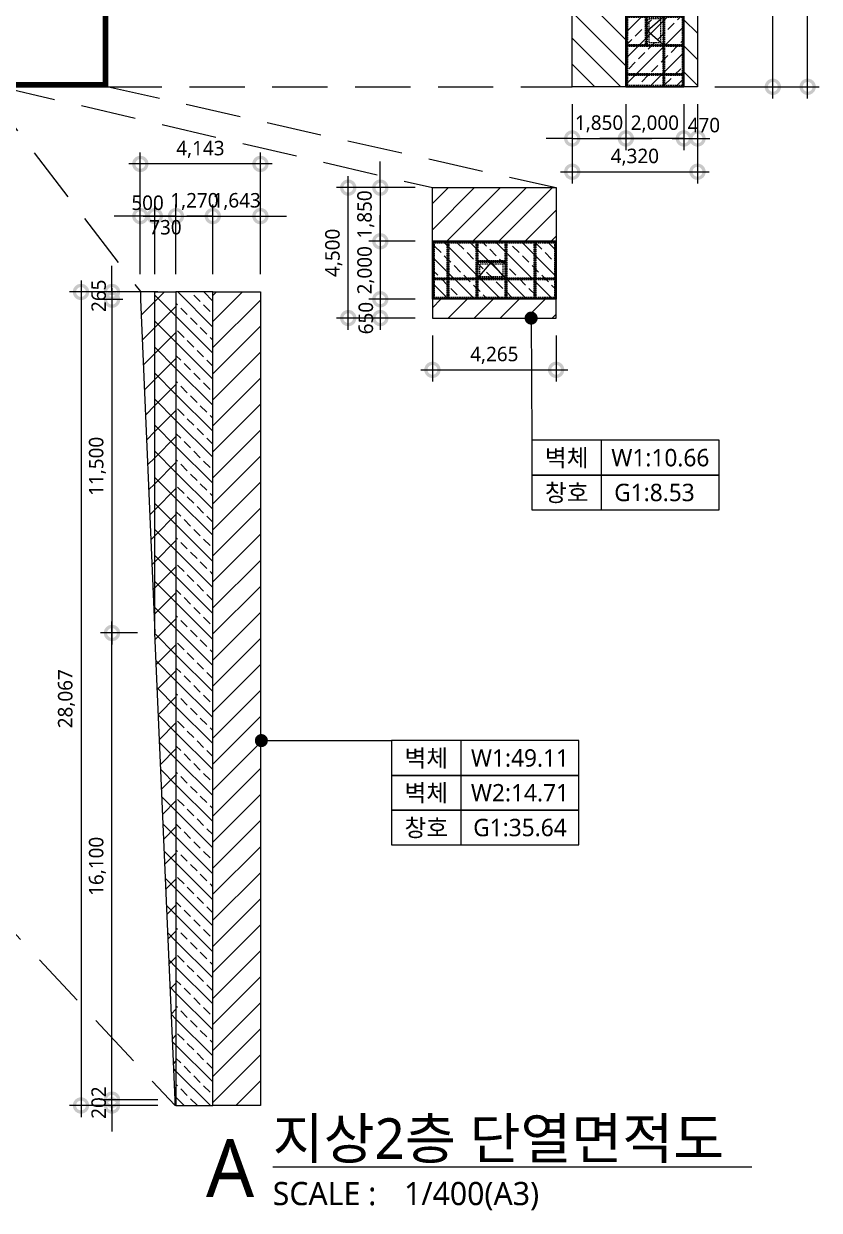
# Model space of a CAD drawing. Header units: millimetres. Extents: x 9300 to 665690, y 4200 to 114736.
# Drawn here: x 278549 to 305987, y 6707 to 47641 of the extents above; entities that cross this region are included whole.
import ezdxf
from ezdxf.enums import TextEntityAlignment as Align

# ---------------------------------------------------------------- set-up
doc = ezdxf.new("R2010")
doc.units = ezdxf.units.MM
doc.header["$LTSCALE"] = 200
for name, pattern in [('CEN-GAUN', [32.2, 30, -1, 0.2, -1]), ('HIDDEN', [0.375, 0.25, -0.125]), ('HIDDEN2', [4.7625, 3.175, -1.5875]), ('PHANTOM2', [1.25, 0.625, -0.125, 0.125, -0.125, 0.125, -0.125])]:
    doc.linetypes.add(name, pattern=pattern)
doc.layers.get('DEFPOINTS').update_dxf_attribs({"color": 137})
for name, color, linetype in [('DIM-INT', 7, 'Continuous'), ('ELE4', 4, 'Continuous'), ('ETC-보조선', 7, 'Continuous'), ('HAT', 8, 'Continuous'), ('SYM', 6, 'Continuous'), ('SYM-LEAD', 6, 'Continuous'), ('TEXT-NOTE', 6, 'Continuous'), ('WIN', 6, 'Continuous'), ('WIN-OPEN-LINE', 1, 'CEN-GAUN'), ('XR-ELEV$0$WIN', 6, 'Continuous'), ('방화구획(기존 가운건축 계획)', 243, 'Continuous')]:
    doc.layers.add(name, color=color, linetype=linetype)
doc.styles.add('$0$스타일1', font='malgun.ttf')
doc.styles.add('스타일1', font='malgun.ttf')
doc.styles.add('스타일2', font='malgunbd.ttf')
doc.dimstyles.new('CJA', dxfattribs={"dimscale": 300, "dimtxt": 2.7, "dimasz": 1, "dimexe": 2, "dimexo": 3, "dimgap": 1, "dimtad": 1, "dimdec": 0, "dimzin": 1, "dimdsep": 46, "dimlunit": 6, "dimtxsty": '$0$스타일1', "dimblk": 'CJDOT', "dimcen": 0.09, "dimdle": 1, "dimclrd": 256, "dimclre": 256, "dimclrt": 3, "dimadec": 0, "dimazin": 0, "dimtfac": 1, "dimtdec": 0, "dimtix": 1, "dimtmove": 2, "dimatfit": 3, "dimldrblk": 'CJDOT', "dimfxl": 1, "dimtolj": 1, "dimtzin": 1, "dimarcsym": 0})
doc.dimstyles.new('DIM-QD 1', dxfattribs={"dimtxt": 3, "dimasz": 1.5, "dimexe": 1, "dimexo": 0, "dimgap": 1, "dimtad": 1, "dimdec": 3, "dimdsep": 46, "dimlunit": 6, "dimtxsty": '$0$스타일1', "dimblk1": 'ARCHTICK', "dimblk2": 'ARCHTICK', "dimsah": 1, "dimcen": 0, "dimclrd": 256, "dimclre": 256, "dimclrt": 3, "dimazin": 2, "dimtfac": 1, "dimtdec": 3, "dimtix": 1, "dimtmove": 2, "dimatfit": 3, "dimldrblk": 'ARCHTICK', "dimfxl": 1, "dimtolj": 1, "dimtzin": 0, "dimarcsym": 0})
pattern_1 = [(45, (67648.2, 9511.96), (-449.0128, 449.0128), [])]
pattern_2 = [(45, (19160.47, 39963.85), (-449.0128, 449.0128), [])]

# ---------------------------------------------------------------- blocks, each defined once
blk = doc.blocks.new('_ARCHTICK')
at = {"color": 0, "linetype": 'ByBlock', "const_width": 0.15}
blk.add_lwpolyline([(-0.5, -0.5), (0.5, 0.5)], dxfattribs=at)
blk = doc.blocks.new('dwgtitle')
at = {"layer": 'SYM', "color": 3, "style": '스타일1'}
blk.add_text('SCALE :', height=4, dxfattribs=at).set_placement((12.25, -1.4))
for tag, p, height in [('%%UTITLE', (12.25, 6.59), 7), ('1/100', (34.89, -1.4), 4)]:
    blk.add_attdef(tag, p, '', height=height, dxfattribs=at)
at = {"layer": 'SYM', "color": 6, "style": '스타일2'}
blk.add_attdef('A', text='', height=10, dxfattribs=at).set_placement((4.89, 5), align=Align.MIDDLE)
blk = doc.blocks.new('SECTION ROOM NAME')
at = {"layer": 'TEXT-NOTE', "color": 6}
for p, q in [((-261, 0), (1769, 0)), ((1769, 0), (1769, -600)), ((1769, -600), (-261, -600))]:
    blk.add_line(p, q, dxfattribs=at)
blk.add_lwpolyline([(-1461, 0), (-261, 0), (-261, -600), (-1461, -600)], close=True, dxfattribs=at)
at = {"layer": 'TEXT-NOTE', "color": 3, "style": '스타일1'}
for tag, p in [('101', (-908, -298)), ('실명', (754, -341))]:
    blk.add_attdef(tag, text='', height=300, dxfattribs=at).set_placement(p, align=Align.MIDDLE)
blk = doc.blocks.new('win33')
at = {"layer": 'WIN', "color": 6}
for p, q in [((2132.5, 2000), (-2132.5, 2000)), ((-2132.5, 2000), (-2132.5, 0)), ((2102.5, 1970), (-2102.5, 1970)), ((-2102.5, 1970), (-2102.5, 30)), ((-1602.5, 1970), (-1602.5, 30)), ((-602.5, 1970), (-602.5, 30)), ((397.5, 1970), (397.5, 30)), ((1397.5, 1970), (1397.5, 30)), ((2102.5, 1970), (2102.5, 0)), ((2132.5, 2000), (2132.5, 0)), ((397.5, 1300), (-602.5, 1300)), ((2102.5, 700), (-2102.5, 700)), ((2132.5, 0), (-2132.5, 0)), ((2102.5, 30), (-2102.5, 30))]:
    blk.add_line(p, q, dxfattribs=at)
at = {"layer": 'WIN', "color": 251, "linetype": 'HIDDEN'}
for p, q in [((-2072.5, 1970), (-2072.5, 30)), ((-1632.5, 1940), (-2072.5, 1940)), ((-1632.5, 1970), (-1632.5, 30)), ((-1572.5, 1970), (-1572.5, 30)), ((-632.5, 1940), (-1572.5, 1940)), ((-632.5, 1970), (-632.5, 30)), ((-572.5, 1970), (-572.5, 30)), ((367.5, 1940), (-572.5, 1940)), ((367.5, 1970), (367.5, 30)), ((427.5, 1970), (427.5, 30)), ((1367.5, 1940), (427.5, 1940)), ((1367.5, 1970), (1367.5, 30)), ((1427.5, 1970), (1427.5, 30)), ((2072.5, 1940), (1427.5, 1940)), ((2072.5, 1970), (2072.5, 30)), ((367.5, 1330), (-572.5, 1330)), ((367.5, 1270), (-572.5, 1270)), ((-1632.5, 730), (-2072.5, 730)), ((-1632.5, 670), (-2072.5, 670)), ((-632.5, 730), (-1572.5, 730)), ((-632.5, 670), (-1572.5, 670)), ((367.5, 730), (-572.5, 730)), ((367.5, 670), (-572.5, 670)), ((1367.5, 730), (427.5, 730)), ((1367.5, 670), (427.5, 670)), ((2072.5, 730), (1427.5, 730)), ((2072.5, 670), (1427.5, 670)), ((-632.5, 60), (-2072.5, 60)), ((367.5, 60), (-572.5, 60)), ((1367.5, 60), (427.5, 60)), ((2072.5, 60), (1427.5, 60))]:
    blk.add_line(p, q, dxfattribs=at)
blk.add_lwpolyline([(307.5, 1210), (-512.5, 1210), (-512.5, 790), (307.5, 790)], close=True, dxfattribs=at)
at = {"layer": 'WIN-OPEN-LINE'}
blk.add_lwpolyline([(-572.5, 730), (-102.5, 1270), (367.5, 730)], dxfattribs=at)
blk = doc.blocks.new('_DotSmall')
at = {"color": 0, "linetype": 'ByBlock', "const_width": 0.5}
blk.add_lwpolyline([(-0.0625, 0, 1), (0.0625, 0, 1)], format="xyb", close=True, dxfattribs=at)
blk = doc.blocks.new('*D111')
at = {"layer": 'DEFPOINTS', "color": 0, "transparency": 16777216}
for p in [(282570, 42804), (282570, 38404), (286713, 38404)]:
    blk.add_point(p, dxfattribs=at)
at = {"layer": 'DIM-INT', "color": 7, "lineweight": -2, "transparency": 16777216}
for p, q in [((282570, 39004), (282570, 43204)), ((286713, 39004), (286713, 43204)), ((287113, 42804), (282170, 42804))]:
    blk.add_line(p, q, dxfattribs=at)
at = {"layer": 'DIM-INT', "color": 7, "lineweight": -2, "transparency": 16777216, "xscale": 900, "yscale": 900, "zscale": 900, "rotation": 180}
blk.add_blockref('_DotSmall', (282570, 42804), dxfattribs=at)
at = {"layer": 'DIM-INT', "color": 7, "lineweight": -2, "transparency": 16777216, "xscale": 900, "yscale": 900, "zscale": 900}
blk.add_blockref('_DotSmall', (286713, 42804), dxfattribs=at)
at = {"layer": 'DIM-INT', "color": 3, "transparency": 16777216, "insert": (284642, 43306), "char_height": 500, "attachment_point": 5, "style": '스타일1'}
blk.add_mtext('\\A1;4,143', dxfattribs=at)
blk = doc.blocks.new('CJDOT')
blk.add_line((-2, 0), (2, 0))
at = {"const_width": 0.5}
blk.add_lwpolyline([(-0.25, 0, 1), (0.25, 0, 1)], format="xyb", close=True, dxfattribs=at)
blk = doc.blocks.new('*D112')
at = {"layer": 'DEFPOINTS', "color": 0, "transparency": 16777216}
for p in [(286713, 41004), (285070, 38404), (286713, 38404)]:
    blk.add_point(p, dxfattribs=at)
at = {"layer": 'DIM-INT', "color": 7, "lineweight": -2, "transparency": 16777216}
for p, q in [((285070, 39004), (285070, 41404)), ((286713, 39004), (286713, 41404)), ((285070, 41004), (284170, 41004)), ((285070, 41004), (286713, 41004)), ((286713, 41004), (287613, 41004))]:
    blk.add_line(p, q, dxfattribs=at)
at = {"layer": 'DIM-INT', "color": 7, "lineweight": -2, "transparency": 16777216, "xscale": 900, "yscale": 900, "zscale": 900}
blk.add_blockref('_DotSmall', (285070, 41004), dxfattribs=at)
at = {"layer": 'DIM-INT', "color": 7, "lineweight": -2, "transparency": 16777216, "xscale": 900, "yscale": 900, "zscale": 900, "rotation": 180}
blk.add_blockref('_DotSmall', (286713, 41004), dxfattribs=at)
at = {"layer": 'DIM-INT', "color": 3, "transparency": 16777216, "insert": (285892, 41506), "char_height": 500, "attachment_point": 5, "style": '스타일1'}
blk.add_mtext('\\A1;1,643', dxfattribs=at)
blk = doc.blocks.new('*D113')
at = {"layer": 'DEFPOINTS', "color": 0, "transparency": 16777216}
for p in [(285070, 41004), (283800, 38404), (285070, 38404)]:
    blk.add_point(p, dxfattribs=at)
at = {"layer": 'DIM-INT', "color": 7, "lineweight": -2, "transparency": 16777216}
for p, q in [((283800, 39004), (283800, 41404)), ((285070, 39004), (285070, 41404)), ((283800, 41004), (282900, 41004)), ((283800, 41004), (285070, 41004)), ((285070, 41004), (285970, 41004))]:
    blk.add_line(p, q, dxfattribs=at)
at = {"layer": 'DIM-INT', "color": 7, "lineweight": -2, "transparency": 16777216, "xscale": 900, "yscale": 900, "zscale": 900}
blk.add_blockref('_DotSmall', (283800, 41004), dxfattribs=at)
at = {"layer": 'DIM-INT', "color": 7, "lineweight": -2, "transparency": 16777216, "xscale": 900, "yscale": 900, "zscale": 900, "rotation": 180}
blk.add_blockref('_DotSmall', (285070, 41004), dxfattribs=at)
at = {"layer": 'DIM-INT', "color": 3, "transparency": 16777216, "insert": (284435, 41506), "char_height": 500, "attachment_point": 5, "style": '스타일1'}
blk.add_mtext('\\A1;1,270', dxfattribs=at)
blk = doc.blocks.new('*D114')
at = {"layer": 'DEFPOINTS', "color": 0, "transparency": 16777216}
for p in [(283800, 41004), (283070, 38404), (283800, 38404)]:
    blk.add_point(p, dxfattribs=at)
at = {"layer": 'DIM-INT', "color": 7, "lineweight": -2, "transparency": 16777216}
for p, q in [((283070, 39004), (283070, 41404)), ((283800, 39004), (283800, 41404)), ((282670, 41004), (284200, 41004))]:
    blk.add_line(p, q, dxfattribs=at)
at = {"layer": 'DIM-INT', "color": 7, "lineweight": -2, "transparency": 16777216, "xscale": 900, "yscale": 900, "zscale": 900, "rotation": 180}
blk.add_blockref('_DotSmall', (283070, 41004), dxfattribs=at)
at = {"layer": 'DIM-INT', "color": 7, "lineweight": -2, "transparency": 16777216, "xscale": 900, "yscale": 900, "zscale": 900}
blk.add_blockref('_DotSmall', (283800, 41004), dxfattribs=at)
at = {"layer": 'DIM-INT', "color": 3, "transparency": 16777216, "insert": (283435, 40617), "char_height": 500, "attachment_point": 5, "style": '스타일1'}
blk.add_mtext('\\A1;730', dxfattribs=at)
blk = doc.blocks.new('*D115')
at = {"layer": 'DEFPOINTS', "color": 0, "transparency": 16777216}
for p in [(282570, 41004), (282570, 38404), (283070, 38404)]:
    blk.add_point(p, dxfattribs=at)
at = {"layer": 'DIM-INT', "color": 7, "lineweight": -2, "transparency": 16777216}
for p, q in [((282570, 39004), (282570, 41404)), ((283070, 39004), (283070, 41404)), ((282570, 41004), (281670, 41004)), ((283070, 41004), (282570, 41004)), ((283070, 41004), (283970, 41004))]:
    blk.add_line(p, q, dxfattribs=at)
at = {"layer": 'DIM-INT', "color": 7, "lineweight": -2, "transparency": 16777216, "xscale": 900, "yscale": 900, "zscale": 900}
blk.add_blockref('_DotSmall', (282570, 41004), dxfattribs=at)
at = {"layer": 'DIM-INT', "color": 7, "lineweight": -2, "transparency": 16777216, "xscale": 900, "yscale": 900, "zscale": 900, "rotation": 180}
blk.add_blockref('_DotSmall', (283070, 41004), dxfattribs=at)
at = {"layer": 'DIM-INT', "color": 3, "transparency": 16777216, "insert": (282820, 41462), "char_height": 500, "attachment_point": 5, "style": '스타일1'}
blk.add_mtext('\\A1;500', dxfattribs=at)
blk = doc.blocks.new('*D116')
at = {"layer": 'DEFPOINTS', "color": 0, "transparency": 16777216}
for p in [(281593, 38122), (282570, 38387), (282570, 38122)]:
    blk.add_point(p, dxfattribs=at)
at = {"layer": 'DIM-INT', "color": 7, "lineweight": -2, "transparency": 16777216}
for p, q in [((281593, 38387), (281593, 39287)), ((281970, 38387), (281193, 38387)), ((281970, 38122), (281193, 38122)), ((281593, 38387), (281593, 38122)), ((281593, 38122), (281593, 37222))]:
    blk.add_line(p, q, dxfattribs=at)
at = {"layer": 'DIM-INT', "color": 7, "lineweight": -2, "transparency": 16777216, "xscale": 900, "yscale": 900, "zscale": 900}
for p, rotation in [((281593, 38387), 270), ((281593, 38122), 90)]:
    blk.add_blockref('_DotSmall', p, dxfattribs=dict(at, rotation=rotation))
at = {"layer": 'DIM-INT', "color": 3, "transparency": 16777216, "insert": (281135, 38255), "char_height": 500, "attachment_point": 5, "rotation": 90, "style": '스타일1'}
blk.add_mtext('\\A1;265', dxfattribs=at)
blk = doc.blocks.new('*D117')
at = {"layer": 'DEFPOINTS', "color": 0, "transparency": 16777216}
for p in [(281593, 10522), (283770, 10522), (283770, 10321)]:
    blk.add_point(p, dxfattribs=at)
at = {"layer": 'DIM-INT', "color": 7, "lineweight": -2, "transparency": 16777216}
for p, q in [((281593, 10522), (281593, 11422)), ((283170, 10522), (281193, 10522)), ((283170, 10321), (281193, 10321)), ((281593, 10321), (281593, 10522)), ((281593, 10321), (281593, 9421))]:
    blk.add_line(p, q, dxfattribs=at)
at = {"layer": 'DIM-INT', "color": 7, "lineweight": -2, "transparency": 16777216, "xscale": 900, "yscale": 900, "zscale": 900}
for p, rotation in [((281593, 10522), 270), ((281593, 10321), 90)]:
    blk.add_blockref('_DotSmall', p, dxfattribs=dict(at, rotation=rotation))
at = {"layer": 'DIM-INT', "color": 3, "transparency": 16777216, "insert": (281135, 10421), "char_height": 500, "attachment_point": 5, "rotation": 90, "style": '스타일1'}
blk.add_mtext('\\A1;202', dxfattribs=at)
blk = doc.blocks.new('*D118')
at = {"layer": 'DEFPOINTS', "color": 0, "transparency": 16777216}
for p in [(281593, 26622), (283070, 26622), (283770, 10522)]:
    blk.add_point(p, dxfattribs=at)
at = {"layer": 'DIM-INT', "color": 7, "lineweight": -2, "transparency": 16777216}
for p, q in [((281593, 10122), (281593, 27022)), ((282470, 26622), (281193, 26622)), ((283170, 10522), (281193, 10522))]:
    blk.add_line(p, q, dxfattribs=at)
at = {"layer": 'DIM-INT', "color": 7, "lineweight": -2, "transparency": 16777216, "xscale": 900, "yscale": 900, "zscale": 900}
for p, rotation in [((281593, 26622), 90), ((281593, 10522), 270)]:
    blk.add_blockref('_DotSmall', p, dxfattribs=dict(at, rotation=rotation))
at = {"layer": 'DIM-INT', "color": 3, "transparency": 16777216, "insert": (281091, 18572), "char_height": 500, "attachment_point": 5, "rotation": 90, "style": '스타일1'}
blk.add_mtext('\\A1;16,100', dxfattribs=at)
blk = doc.blocks.new('*D119')
at = {"layer": 'DEFPOINTS', "color": 0, "transparency": 16777216}
for p in [(283770, 38387), (280524, 10321), (283770, 10321)]:
    blk.add_point(p, dxfattribs=at)
at = {"layer": 'DIM-INT', "color": 7, "lineweight": -2, "transparency": 16777216}
for p, q in [((280524, 38787), (280524, 9921)), ((283170, 38387), (280124, 38387)), ((283170, 10321), (280124, 10321))]:
    blk.add_line(p, q, dxfattribs=at)
at = {"layer": 'DIM-INT', "color": 7, "lineweight": -2, "transparency": 16777216, "xscale": 900, "yscale": 900, "zscale": 900}
for p, rotation in [((280524, 38387), 90), ((280524, 10321), 270)]:
    blk.add_blockref('_DotSmall', p, dxfattribs=dict(at, rotation=rotation))
at = {"layer": 'DIM-INT', "color": 3, "transparency": 16777216, "insert": (280024, 24354), "char_height": 500, "attachment_point": 5, "rotation": 90, "style": '스타일1'}
blk.add_mtext('\\A1;28,067', dxfattribs=at)
blk = doc.blocks.new('*D120')
at = {"layer": 'DEFPOINTS', "color": 0, "transparency": 16777216}
for p in [(282570, 38122), (281593, 26622), (283070, 26622)]:
    blk.add_point(p, dxfattribs=at)
at = {"layer": 'DIM-INT', "color": 7, "lineweight": -2, "transparency": 16777216}
for p, q in [((281593, 38522), (281593, 26222)), ((281970, 38122), (281193, 38122)), ((282470, 26622), (281193, 26622))]:
    blk.add_line(p, q, dxfattribs=at)
at = {"layer": 'DIM-INT', "color": 7, "lineweight": -2, "transparency": 16777216, "xscale": 900, "yscale": 900, "zscale": 900}
for p, rotation in [((281593, 38122), 90), ((281593, 26622), 270)]:
    blk.add_blockref('_DotSmall', p, dxfattribs=dict(at, rotation=rotation))
at = {"layer": 'DIM-INT', "color": 3, "transparency": 16777216, "insert": (281091, 32372), "char_height": 500, "attachment_point": 5, "rotation": 90, "style": '스타일1'}
blk.add_mtext('\\A1;11,500', dxfattribs=at)
blk = doc.blocks.new('134')
at = {"layer": 'XR-ELEV$0$WIN', "ltscale": 100}
blk.add_hatch(color=1, dxfattribs=at).paths.add_polyline_path([(-9470, -1049), (-9358, -873), (-9582, -873)])
at = {"layer": 'WIN', "color": 6}
for p, q in [((60, 30), (-20405, 30)), ((-20405, 30), (-20405, -1970)), ((30, 0), (-20405, 0)), ((-19970, 0), (-19970, -1940)), ((-13970, 0), (-13970, -1940)), ((-12970, 0), (-12970, -1940)), ((-11970, 0), (-11970, -1940)), ((-10970, 0), (-10970, -1940)), ((-9970, 0), (-9970, -1940)), ((-8970, 0), (-8970, -1940)), ((-7970, 0), (-7970, -1940)), ((-6970, 0), (-6970, -1940)), ((-5970, 0), (-5970, -1940)), ((-4970, 0), (-4970, -1940)), ((-3970, 0), (-3970, -1940)), ((-2970, 0), (-2970, -1940)), ((-1970, 0), (-1970, -1940)), ((-970, 0), (-970, -1940)), ((30, 0), (30, -1940)), ((60, 30), (60, -1970)), ((-18970, 0), (-18970, -1940)), ((-17970, 0), (-17970, -1940)), ((-16970, 0), (-16970, -1940)), ((-15970, 0), (-15970, -1940)), ((-14970, 0), (-14970, -1940)), ((-17970, -670), (-18970, -670)), ((-15970, -670), (-16970, -670)), ((-13970, -670), (-14970, -670)), ((-11970, -670), (-12970, -670)), ((-9970, -670), (-10970, -670)), ((-7970, -670), (-8970, -670)), ((-5970, -670), (-6970, -670)), ((-3970, -670), (-4970, -670)), ((-1970, -670), (-2970, -670)), ((30, -670), (-970, -670)), ((-9970, -1270), (-20405, -1270)), ((30, -1270), (-8970, -1270)), ((30, -1940), (-20405, -1940)), ((60, -1970), (-20405, -1970))]:
    blk.add_line(p, q, dxfattribs=at)
at = {"layer": 'WIN', "color": 251, "linetype": 'HIDDEN'}
for p, q in [((-20345, 0), (-20345, -1940)), ((-20000, 0), (-20000, -1940)), ((-19940, 0), (-19940, -1940)), ((-16000, 0), (-16000, -1940)), ((-15000, 0), (-15000, -1940)), ((-14940, 0), (-14940, -1940)), ((-14000, 0), (-14000, -1940)), ((-13940, 0), (-13940, -1940)), ((-13000, 0), (-13000, -1940)), ((-12940, 0), (-12940, -1940)), ((-12000, 0), (-12000, -1940)), ((-11940, 0), (-11940, -1940)), ((-11000, 0), (-11000, -1940)), ((-10940, 0), (-10940, -1940)), ((-10000, 0), (-10000, -1940)), ((-9940, 0), (-9940, -1940)), ((-9000, 0), (-9000, -1940)), ((-8940, 0), (-8940, -1940)), ((-8000, 0), (-8000, -1940)), ((-7940, 0), (-7940, -1940)), ((-7000, 0), (-7000, -1940)), ((-6940, 0), (-6940, -1940)), ((-6000, 0), (-6000, -1940)), ((-5940, 0), (-5940, -1940)), ((-5000, 0), (-5000, -1940)), ((-4940, 0), (-4940, -1940)), ((-4000, 0), (-4000, -1940)), ((-3940, 0), (-3940, -1940)), ((-3000, 0), (-3000, -1940)), ((-2940, 0), (-2940, -1940)), ((-2000, 0), (-2000, -1940)), ((-1940, 0), (-1940, -1940)), ((-1000, 0), (-1000, -1940)), ((-940, 0), (-940, -1940)), ((0, 0), (0, -1940)), ((60, 30), (60, -1970)), ((-20000, -30), (-20345, -30)), ((-19000, -30), (-19940, -30)), ((-19000, 0), (-19000, -1940)), ((-18940, 0), (-18940, -1940)), ((-18000, -30), (-18940, -30)), ((-18000, 0), (-18000, -1940)), ((-17940, 0), (-17940, -1940)), ((-17000, -30), (-17940, -30)), ((-17000, 0), (-17000, -1940)), ((-16940, 0), (-16940, -1940)), ((-16000, -30), (-16940, -30)), ((-15940, 0), (-15940, -1940)), ((-15000, -30), (-15940, -30)), ((-14000, -30), (-14940, -30)), ((-13000, -30), (-13940, -30)), ((-12000, -30), (-12940, -30)), ((-11000, -30), (-11940, -30)), ((-10000, -30), (-10940, -30)), ((-9000, -30), (-9940, -30)), ((-8000, -30), (-8940, -30)), ((-7000, -30), (-7940, -30)), ((-6000, -30), (-6940, -30)), ((-5000, -30), (-5940, -30)), ((-4000, -30), (-4940, -30)), ((-3000, -30), (-3940, -30)), ((-2000, -30), (-2940, -30)), ((-1000, -30), (-1940, -30)), ((0, -30), (-940, -30)), ((-18000, -640), (-18940, -640)), ((-18000, -700), (-18940, -700)), ((-16000, -640), (-16940, -640)), ((-16000, -700), (-16940, -700)), ((-14000, -640), (-14940, -640)), ((-14000, -700), (-14940, -700)), ((-12000, -640), (-12940, -640)), ((-12000, -700), (-12940, -700)), ((-10000, -640), (-10940, -640)), ((-10000, -700), (-10940, -700)), ((-8000, -640), (-8940, -640)), ((-8000, -700), (-8940, -700)), ((-6000, -640), (-6940, -640)), ((-6000, -700), (-6940, -700)), ((-4000, -640), (-4940, -640)), ((-4000, -700), (-4940, -700)), ((-2000, -640), (-2940, -640)), ((-2000, -700), (-2940, -700)), ((0, -640), (-940, -640)), ((0, -700), (-940, -700)), ((-20000, -1240), (-20345, -1240)), ((-20000, -1300), (-20345, -1300)), ((-19000, -1240), (-19940, -1240)), ((-19000, -1300), (-19940, -1300)), ((-18000, -1240), (-18940, -1240)), ((-18000, -1300), (-18940, -1300)), ((-17000, -1240), (-17940, -1240)), ((-17000, -1300), (-17940, -1300)), ((-16000, -1240), (-16940, -1240)), ((-16000, -1300), (-16940, -1300)), ((-15000, -1240), (-15940, -1240)), ((-15000, -1300), (-15940, -1300)), ((-14000, -1240), (-14940, -1240)), ((-14000, -1300), (-14940, -1300)), ((-13000, -1240), (-13940, -1240)), ((-13000, -1300), (-13940, -1300)), ((-12000, -1240), (-12940, -1240)), ((-12000, -1300), (-12940, -1300)), ((-11000, -1240), (-11940, -1240)), ((-11000, -1300), (-11940, -1300)), ((-10000, -1240), (-10940, -1240)), ((-10000, -1300), (-10940, -1300)), ((-8000, -1240), (-8940, -1240)), ((-8000, -1300), (-8940, -1300)), ((-7000, -1240), (-7940, -1240)), ((-7000, -1300), (-7940, -1300)), ((-6000, -1240), (-6940, -1240)), ((-6000, -1300), (-6940, -1300)), ((-5000, -1240), (-5940, -1240)), ((-5000, -1300), (-5940, -1300)), ((-4000, -1240), (-4940, -1240)), ((-4000, -1300), (-4940, -1300)), ((-3000, -1240), (-3940, -1240)), ((-3000, -1300), (-3940, -1300)), ((-2000, -1240), (-2940, -1240)), ((-2000, -1300), (-2940, -1300)), ((-1000, -1240), (-1940, -1240)), ((-1000, -1300), (-1940, -1300)), ((0, -1240), (-940, -1240)), ((0, -1300), (-940, -1300)), ((-20000, -1910), (-20345, -1910)), ((-19000, -1910), (-19940, -1910)), ((-18000, -1910), (-18940, -1910)), ((-17000, -1910), (-17940, -1910)), ((-16000, -1910), (-16940, -1910)), ((-15000, -1910), (-15940, -1910)), ((-14000, -1910), (-14940, -1910)), ((-13000, -1910), (-13940, -1910)), ((-12000, -1910), (-12940, -1910)), ((-11000, -1910), (-11940, -1910)), ((-10000, -1910), (-10940, -1910)), ((-9000, -1910), (-9940, -1910)), ((-8000, -1910), (-8940, -1910)), ((-7000, -1910), (-7940, -1910)), ((-6000, -1910), (-6940, -1910)), ((-5000, -1910), (-5940, -1910)), ((-4000, -1910), (-4940, -1910)), ((-3000, -1910), (-3940, -1910)), ((-2000, -1910), (-2940, -1910)), ((-1000, -1910), (-1940, -1910)), ((0, -1910), (-940, -1910))]:
    blk.add_line(p, q, dxfattribs=at)
for points in [[(-18060, -760), (-18880, -760), (-18880, -1180), (-18060, -1180)], [(-16060, -760), (-16880, -760), (-16880, -1180), (-16060, -1180)], [(-14060, -760), (-14880, -760), (-14880, -1180), (-14060, -1180)], [(-12060, -760), (-12880, -760), (-12880, -1180), (-12060, -1180)], [(-10060, -760), (-10880, -760), (-10880, -1180), (-10060, -1180)], [(-8060, -760), (-8880, -760), (-8880, -1180), (-8060, -1180)], [(-6060, -760), (-6880, -760), (-6880, -1180), (-6060, -1180)], [(-4060, -760), (-4880, -760), (-4880, -1180), (-4060, -1180)], [(-2060, -760), (-2880, -760), (-2880, -1180), (-2060, -1180)], [(-60, -760), (-880, -760), (-880, -1180), (-60, -1180)]]:
    blk.add_lwpolyline(points, close=True, dxfattribs=at)
at = {"layer": 'WIN-OPEN-LINE'}
for points in [[(-18940, -1240), (-18470, -700), (-18000, -1240)], [(-16940, -1240), (-16470, -700), (-16000, -1240)], [(-14940, -1240), (-14470, -700), (-14000, -1240)], [(-12940, -1240), (-12470, -700), (-12000, -1240)], [(-10940, -1240), (-10470, -700), (-10000, -1240)], [(-8940, -1240), (-8470, -700), (-8000, -1240)], [(-6940, -1240), (-6470, -700), (-6000, -1240)], [(-4940, -1240), (-4470, -700), (-4000, -1240)], [(-2940, -1240), (-2470, -700), (-2000, -1240)], [(-940, -1240), (-470, -700), (0, -1240)]]:
    blk.add_lwpolyline(points, dxfattribs=at)
at = {"layer": 'XR-ELEV$0$WIN', "color": 1, "ltscale": 100}
blk.add_lwpolyline([(-9470, -1049), (-9358, -873), (-9582, -873)], close=True, dxfattribs=at)
blk = doc.blocks.new('*D128')
at = {"layer": 'DEFPOINTS', "color": 0, "transparency": 16777216}
for p in [(301787, 75465), (305587, 75465), (301787, 45465)]:
    blk.add_point(p, dxfattribs=at)
at = {"layer": 'DIM-INT', "color": 7, "lineweight": -2, "transparency": 16777216}
for p, q in [((305587, 45065), (305587, 75865)), ((302387, 75465), (305987, 75465)), ((302387, 45465), (305987, 45465))]:
    blk.add_line(p, q, dxfattribs=at)
at = {"layer": 'DIM-INT', "color": 7, "lineweight": -2, "transparency": 16777216, "xscale": 900, "yscale": 900, "zscale": 900}
for p, rotation in [((305587, 75465), 90), ((305587, 45465), 270)]:
    blk.add_blockref('_DotSmall', p, dxfattribs=dict(at, rotation=rotation))
at = {"layer": 'DIM-INT', "color": 3, "transparency": 16777216, "insert": (305087, 60465), "char_height": 500, "attachment_point": 5, "rotation": 90, "style": '스타일1'}
blk.add_mtext('\\A1;30,000', dxfattribs=at)
blk = doc.blocks.new('*D132')
at = {"layer": 'DEFPOINTS', "color": 0, "transparency": 16777216}
for p in [(301787, 55900), (304387, 55900), (301787, 45465)]:
    blk.add_point(p, dxfattribs=at)
at = {"layer": 'DIM-INT', "color": 7, "lineweight": -2, "transparency": 16777216}
for p, q in [((304387, 45065), (304387, 56300)), ((302387, 55900), (304787, 55900)), ((302387, 45465), (304787, 45465))]:
    blk.add_line(p, q, dxfattribs=at)
at = {"layer": 'DIM-INT', "color": 7, "lineweight": -2, "transparency": 16777216, "xscale": 900, "yscale": 900, "zscale": 900}
for p, rotation in [((304387, 55900), 90), ((304387, 45465), 270)]:
    blk.add_blockref('_DotSmall', p, dxfattribs=dict(at, rotation=rotation))
at = {"layer": 'DIM-INT', "color": 3, "transparency": 16777216, "insert": (303886, 50682), "char_height": 500, "attachment_point": 5, "rotation": 90, "style": '스타일1'}
blk.add_mtext('\\A1;10,435', dxfattribs=at)
blk = doc.blocks.new('*D133')
at = {"layer": 'DEFPOINTS', "color": 0, "transparency": 16777216}
for p in [(292646, 41986), (290848, 40136), (292646, 40136)]:
    blk.add_point(p, dxfattribs=at)
at = {"layer": 'DIM-INT', "color": 7, "lineweight": -2, "transparency": 16777216}
for p, q in [((290848, 41986), (290848, 42886)), ((292046, 41986), (290448, 41986)), ((290848, 41986), (290848, 40136)), ((292046, 40136), (290448, 40136)), ((290848, 40136), (290848, 39236))]:
    blk.add_line(p, q, dxfattribs=at)
at = {"layer": 'DIM-INT', "color": 7, "lineweight": -2, "transparency": 16777216, "xscale": 900, "yscale": 900, "zscale": 900}
for p, rotation in [((290848, 41986), 270), ((290848, 40136), 90)]:
    blk.add_blockref('_DotSmall', p, dxfattribs=dict(at, rotation=rotation))
at = {"layer": 'DIM-INT', "color": 3, "transparency": 16777216, "insert": (290346, 41061), "char_height": 500, "attachment_point": 5, "rotation": 90, "style": '스타일1'}
blk.add_mtext('\\A1;1,850', dxfattribs=at)
blk = doc.blocks.new('*D134')
at = {"layer": 'DEFPOINTS', "color": 0, "transparency": 16777216}
for p in [(292646, 40136), (290848, 38136), (292646, 38136)]:
    blk.add_point(p, dxfattribs=at)
at = {"layer": 'DIM-INT', "color": 7, "lineweight": -2, "transparency": 16777216}
for p, q in [((290848, 40136), (290848, 41036)), ((292046, 40136), (290448, 40136)), ((290848, 40136), (290848, 38136)), ((292046, 38136), (290448, 38136)), ((290848, 38136), (290848, 37236))]:
    blk.add_line(p, q, dxfattribs=at)
at = {"layer": 'DIM-INT', "color": 7, "lineweight": -2, "transparency": 16777216, "xscale": 900, "yscale": 900, "zscale": 900}
for p, rotation in [((290848, 40136), 270), ((290848, 38136), 90)]:
    blk.add_blockref('_DotSmall', p, dxfattribs=dict(at, rotation=rotation))
at = {"layer": 'DIM-INT', "color": 3, "transparency": 16777216, "insert": (290348, 39136), "char_height": 500, "attachment_point": 5, "rotation": 90, "style": '스타일1'}
blk.add_mtext('\\A1;2,000', dxfattribs=at)
blk = doc.blocks.new('*D135')
at = {"layer": 'DEFPOINTS', "color": 0, "transparency": 16777216}
for p in [(292646, 38136), (290848, 37486), (292646, 37486)]:
    blk.add_point(p, dxfattribs=at)
at = {"layer": 'DIM-INT', "color": 7, "lineweight": -2, "transparency": 16777216}
for p, q in [((290848, 38536), (290848, 37086)), ((292046, 38136), (290448, 38136)), ((292046, 37486), (290448, 37486))]:
    blk.add_line(p, q, dxfattribs=at)
at = {"layer": 'DIM-INT', "color": 7, "lineweight": -2, "transparency": 16777216, "xscale": 900, "yscale": 900, "zscale": 900}
for p, rotation in [((290848, 38136), 90), ((290848, 37486), 270)]:
    blk.add_blockref('_DotSmall', p, dxfattribs=dict(at, rotation=rotation))
at = {"layer": 'DIM-INT', "color": 3, "transparency": 16777216, "insert": (290350, 37486), "char_height": 500, "attachment_point": 5, "rotation": 90, "style": '스타일1'}
blk.add_mtext('\\A1;650', dxfattribs=at)
blk = doc.blocks.new('*D136')
at = {"layer": 'DEFPOINTS', "color": 0, "transparency": 16777216}
for p in [(289741, 41986), (292646, 41986), (292646, 37486)]:
    blk.add_point(p, dxfattribs=at)
at = {"layer": 'DIM-INT', "color": 7, "lineweight": -2, "transparency": 16777216}
for p, q in [((289741, 37086), (289741, 42386)), ((292046, 41986), (289341, 41986)), ((292046, 37486), (289341, 37486))]:
    blk.add_line(p, q, dxfattribs=at)
at = {"layer": 'DIM-INT', "color": 7, "lineweight": -2, "transparency": 16777216, "xscale": 900, "yscale": 900, "zscale": 900}
for p, rotation in [((289741, 41986), 90), ((289741, 37486), 270)]:
    blk.add_blockref('_DotSmall', p, dxfattribs=dict(at, rotation=rotation))
at = {"layer": 'DIM-INT', "color": 3, "transparency": 16777216, "insert": (289241, 39736), "char_height": 500, "attachment_point": 5, "rotation": 90, "style": '스타일1'}
blk.add_mtext('\\A1;4,500', dxfattribs=at)
blk = doc.blocks.new('*D137')
at = {"layer": 'DEFPOINTS', "color": 0, "transparency": 16777216}
for p in [(292646, 37486), (296911, 37486), (296911, 35701)]:
    blk.add_point(p, dxfattribs=at)
at = {"layer": 'DIM-INT', "color": 7, "lineweight": -2, "transparency": 16777216}
for p, q in [((292646, 36886), (292646, 35301)), ((296911, 36886), (296911, 35301)), ((292246, 35701), (297311, 35701))]:
    blk.add_line(p, q, dxfattribs=at)
at = {"layer": 'DIM-INT', "color": 7, "lineweight": -2, "transparency": 16777216, "xscale": 900, "yscale": 900, "zscale": 900, "rotation": 180}
blk.add_blockref('_DotSmall', (292646, 35701), dxfattribs=at)
at = {"layer": 'DIM-INT', "color": 7, "lineweight": -2, "transparency": 16777216, "xscale": 900, "yscale": 900, "zscale": 900}
blk.add_blockref('_DotSmall', (296911, 35701), dxfattribs=at)
at = {"layer": 'DIM-INT', "color": 3, "transparency": 16777216, "insert": (294779, 36202), "char_height": 500, "attachment_point": 5, "style": '스타일1'}
blk.add_mtext('\\A1;4,265', dxfattribs=at)
blk = doc.blocks.new('*D141')
at = {"layer": 'DEFPOINTS', "color": 0, "transparency": 16777216}
for p in [(297467, 45465), (299317, 45465), (299317, 43683)]:
    blk.add_point(p, dxfattribs=at)
at = {"layer": 'DIM-INT', "color": 7, "lineweight": -2, "transparency": 16777216}
for p, q in [((297467, 44865), (297467, 43283)), ((299317, 44865), (299317, 43283)), ((297467, 43683), (296567, 43683)), ((297467, 43683), (299317, 43683)), ((299317, 43683), (300217, 43683))]:
    blk.add_line(p, q, dxfattribs=at)
at = {"layer": 'DIM-INT', "color": 7, "lineweight": -2, "transparency": 16777216, "xscale": 900, "yscale": 900, "zscale": 900}
blk.add_blockref('_DotSmall', (297467, 43683), dxfattribs=at)
at = {"layer": 'DIM-INT', "color": 7, "lineweight": -2, "transparency": 16777216, "xscale": 900, "yscale": 900, "zscale": 900, "rotation": 180}
blk.add_blockref('_DotSmall', (299317, 43683), dxfattribs=at)
at = {"layer": 'DIM-INT', "color": 3, "transparency": 16777216, "insert": (298392, 44185), "char_height": 500, "attachment_point": 5, "style": '스타일1'}
blk.add_mtext('\\A1;1,850', dxfattribs=at)
blk = doc.blocks.new('*D142')
at = {"layer": 'DEFPOINTS', "color": 0, "transparency": 16777216}
for p in [(299317, 45465), (301317, 45465), (299317, 43683)]:
    blk.add_point(p, dxfattribs=at)
at = {"layer": 'DIM-INT', "color": 7, "lineweight": -2, "transparency": 16777216}
for p, q in [((299317, 44865), (299317, 43283)), ((301317, 44865), (301317, 43283)), ((299317, 43683), (298417, 43683)), ((301317, 43683), (299317, 43683)), ((301317, 43683), (302217, 43683))]:
    blk.add_line(p, q, dxfattribs=at)
at = {"layer": 'DIM-INT', "color": 7, "lineweight": -2, "transparency": 16777216, "xscale": 900, "yscale": 900, "zscale": 900}
blk.add_blockref('_DotSmall', (299317, 43683), dxfattribs=at)
at = {"layer": 'DIM-INT', "color": 7, "lineweight": -2, "transparency": 16777216, "xscale": 900, "yscale": 900, "zscale": 900, "rotation": 180}
blk.add_blockref('_DotSmall', (301317, 43683), dxfattribs=at)
at = {"layer": 'DIM-INT', "color": 3, "transparency": 16777216, "insert": (300317, 44183), "char_height": 500, "attachment_point": 5, "style": '스타일1'}
blk.add_mtext('\\A1;2,000', dxfattribs=at)
blk = doc.blocks.new('*D143')
at = {"layer": 'DEFPOINTS', "color": 0, "transparency": 16777216}
for p in [(301317, 45465), (301787, 45465), (301787, 43683)]:
    blk.add_point(p, dxfattribs=at)
at = {"layer": 'DIM-INT', "color": 7, "lineweight": -2, "transparency": 16777216}
for p, q in [((301317, 44865), (301317, 43283)), ((301787, 44865), (301787, 43283)), ((300917, 43683), (302187, 43683))]:
    blk.add_line(p, q, dxfattribs=at)
at = {"layer": 'DIM-INT', "color": 7, "lineweight": -2, "transparency": 16777216, "xscale": 900, "yscale": 900, "zscale": 900, "rotation": 180}
blk.add_blockref('_DotSmall', (301317, 43683), dxfattribs=at)
at = {"layer": 'DIM-INT', "color": 7, "lineweight": -2, "transparency": 16777216, "xscale": 900, "yscale": 900, "zscale": 900}
blk.add_blockref('_DotSmall', (301787, 43683), dxfattribs=at)
at = {"layer": 'DIM-INT', "color": 3, "transparency": 16777216, "insert": (302008, 44141), "char_height": 500, "attachment_point": 5, "style": '스타일1'}
blk.add_mtext('\\A1;470', dxfattribs=at)
blk = doc.blocks.new('*D144')
at = {"layer": 'DEFPOINTS', "color": 0, "transparency": 16777216}
for p in [(297467, 45465), (301787, 45465), (301787, 42535)]:
    blk.add_point(p, dxfattribs=at)
at = {"layer": 'DIM-INT', "color": 7, "lineweight": -2, "transparency": 16777216}
for p, q in [((297467, 44865), (297467, 42135)), ((301787, 44865), (301787, 42135)), ((297067, 42535), (302187, 42535))]:
    blk.add_line(p, q, dxfattribs=at)
at = {"layer": 'DIM-INT', "color": 7, "lineweight": -2, "transparency": 16777216, "xscale": 900, "yscale": 900, "zscale": 900, "rotation": 180}
blk.add_blockref('_DotSmall', (297467, 42535), dxfattribs=at)
at = {"layer": 'DIM-INT', "color": 7, "lineweight": -2, "transparency": 16777216, "xscale": 900, "yscale": 900, "zscale": 900}
blk.add_blockref('_DotSmall', (301787, 42535), dxfattribs=at)
at = {"layer": 'DIM-INT', "color": 3, "transparency": 16777216, "insert": (299627, 43036), "char_height": 500, "attachment_point": 5, "style": '스타일1'}
blk.add_mtext('\\A1;4,320', dxfattribs=at)

msp = doc.modelspace()

# ---------------------------------------------------------------- hatches: boundary and pattern name
at = {"layer": 'HAT'}
h = msp.add_hatch(dxfattribs=at)
h.set_pattern_fill('ANSI31', color=251, scale=200, angle=90)
h.set_pattern_definition([(135, (291556.56, -210969.65), (-449.0128, -449.0128), [])])
h.paths.add_polyline_path([(298317.3, 67870), (298317.3, 67870), (297467.3, 67870), (297467.3, 45465), (299317.3, 45465), (299317.3, 55900), (299317.3, 56900), (299317.3, 65930), (301317.3, 65930), (301317.3, 56900), (301317.3, 55900), (301317.3, 45465), (301787.3, 45465), (301787.3, 67870)])
h = msp.add_hatch(dxfattribs=at)
h.set_pattern_fill('BRASS,_O', color=256, scale=100, angle=225)
h.set_pattern_definition([(225, (291556.56, -210969.65), (449.0128, -449.0128), []), (225, (291781.1, -211194.15), (449.0128, -449.0128), [317.5, -158.75])])
h.paths.add_polyline_path([(299317.3, 55900), (299317.3, 45465), (301317.3, 45465), (301317.3, 55900)])
h = msp.add_hatch(dxfattribs=at)
h.set_pattern_fill('ANSI31', color=251, scale=200)
h.set_pattern_definition(pattern_1)
h.paths.add_polyline_path([(296911.2, 41986.1), (292646.2, 41986.1), (292646.2, 40136.1), (296911.2, 40136.1)])
h = msp.add_hatch(dxfattribs=at)
h.set_pattern_fill('BRASS,_O', color=256, scale=100, angle=135)
h.set_pattern_definition([(135, (67648.2, 13142.74), (-449.0128, -449.0128), []), (135, (67423.7, 12918.2), (-449.0128, -449.0128), [317.5, -158.75])])
h.paths.add_polyline_path([(296911.2, 40136.1), (292646.2, 40136.1), (292646.2, 38136.1), (296911.2, 38136.1)])
h = msp.add_hatch(dxfattribs=at)
h.set_pattern_fill('ANSI31', color=251, scale=200)
h.set_pattern_definition(pattern_2)
h.paths.add_polyline_path([(282570.4, 38387.2), (282570.4, 38122.2), (283070.4, 26622.2), (283070.4, 38387.2)])
h = msp.add_hatch(dxfattribs=at)
h.set_pattern_fill('ANSI37', color=251, scale=200)
h.set_pattern_definition([(45, (19160.47, 39963.85), (-449.0128, 449.0128), []), (135, (19160.47, 39963.85), (-449.0128, -449.0128), [])])
h.paths.add_polyline_path([(283800.4, 38387.2), (283070.4, 38387.2), (283070.4, 26622.2), (283770.4, 10522.2), (283770.4, 10320.5), (283800.4, 10320.5), (283800.4, 11447.2)])
h = msp.add_hatch(dxfattribs=at)
h.set_pattern_fill('BRASS,_O', color=256, scale=100, angle=135)
h.set_pattern_definition([(135, (19160.47, 39963.85), (-449.0128, -449.0128), []), (135, (18935.96, 39739.34), (-449.0128, -449.0128), [317.5, -158.75])])
h.paths.add_polyline_path([(285070.4, 38387.2), (283800.4, 38387.2), (283800.4, 11447.2), (283800.4, 10320.5), (285070.4, 10320.5)])
h = msp.add_hatch(dxfattribs=at)
h.set_pattern_fill('ANSI31', color=251, scale=200)
h.set_pattern_definition(pattern_2)
h.paths.add_polyline_path([(286712.9, 38387.2), (285070.4, 38387.2), (285070.4, 10320.5), (286712.9, 10320.5)])
h = msp.add_hatch(dxfattribs=at)
h.set_pattern_fill('ANSI31', color=251, scale=200)
h.set_pattern_definition(pattern_1)
h.paths.add_polyline_path([(296911.2, 38136.1), (292646.2, 38136.1), (292646.2, 37486.1), (296911.2, 37486.1)])

# ---------------------------------------------------------------- linework, layer by layer
at = {"layer": 'ELE4', "color": 2, "ltscale": 1.2}
for points in [[(297467.3, 67870), (301787.3, 67870), (301787.3, 45465), (301317.3, 45465), (301317.3, 65930), (299317.3, 65930), (299317.3, 45465), (297467.3, 45465), (297467.3, 67870)], [(283070.4, 38387.2), (282570.4, 38387.2), (282570.4, 38122.2), (283070.4, 26622.2), (283070.4, 38387.2), (282570.4, 38387.2)]]:
    msp.add_lwpolyline(points, dxfattribs=at)
for points in [[(301317.3, 55900), (301317.3, 45465), (299317.3, 45465), (299317.3, 55900)], [(296911.2, 40136.1), (292646.2, 40136.1), (292646.2, 41986.1), (296911.2, 41986.1)], [(292646.2, 40136.1), (296911.2, 40136.1), (296911.2, 38136.1), (292646.2, 38136.1)], [(283800.4, 38387.2), (283800.4, 10320.5), (285070.4, 10320.5), (285070.4, 38387.2)], [(285070.4, 38387.2), (286712.9, 38387.2), (286712.9, 10320.5), (285070.4, 10320.5)], [(292646.2, 37486.1), (296911.2, 37486.1), (296911.2, 38136.1), (292646.2, 38136.1)]]:
    msp.add_lwpolyline(points, close=True, dxfattribs=at)
at = {"layer": 'ELE4', "color": 4, "ltscale": 1.2}
msp.add_lwpolyline([(283800.4, 11447.2), (283800.4, 10320.5), (283770.4, 10320.5), (283770.4, 10522.2), (283070.4, 26622.2), (283070.4, 38387.2), (283800.4, 38387.2), (283800.4, 11447.2)], dxfattribs=at)
at = {"layer": 'ETC-보조선', "linetype": 'HIDDEN2', "ltscale": 3}
for p, q in [((277179, 45457.8), (282570.4, 38404)), ((277755, 45465), (292646.2, 41986.1)), ((278550, 45465), (297467.3, 45465)), ((281367.9, 45489), (296911.2, 41986.1)), ((277144.4, 17442.5), (283770.4, 10320.5))]:
    msp.add_line(p, q, dxfattribs=at)
at = {"layer": '방화구획(기존 가운건축 계획)', "color": 2, "linetype": 'PHANTOM2', "ltscale": 6, "const_width": 200}
msp.add_lwpolyline([(277200, 45532.5), (281367.5, 45532.5), (281367.5, 89267.5), (209332.5, 89267.5), (209332.5, 45532.5), (273200, 45527.5)], dxfattribs=at)

# ---------------------------------------------------------------- block references
at = {"layer": 'HAT', "rotation": 90}
msp.add_blockref('134', (299347.3, 65870), dxfattribs=at)
at = {"layer": 'HAT'}
msp.add_blockref('win33', (294778.7, 38136.1), dxfattribs=at)
at = {"layer": 'SYM'}
ref = msp.add_blockref('dwgtitle', (284687.3, 7163, -1), dxfattribs=dict(at, xscale=200, yscale=200, zscale=200))
ref.add_attrib('%%UTITLE', '%%u지상2층 단열면적도  ', (287136.8, 8481, -1), dxfattribs={"color": 3, "height": 1400, "style": '스타일1'})
ref.add_attrib('1/100', '1/400(A3)', (291666, 6883.6, -1), dxfattribs={"color": 3, "height": 800, "style": '스타일1'})
ref.add_attrib('A', 'A', dxfattribs={"color": 6, "height": 2000, "style": '스타일1'}).set_placement((285666.3, 8163, -1), align=Align.MIDDLE)
at = {"layer": 'TEXT-NOTE'}
ref = msp.add_blockref('SECTION ROOM NAME', (298998.4, 32069.5), dxfattribs=dict(at, xscale=-2, yscale=2, zscale=2, rotation=180))
ref.add_attrib('101', '벽체', dxfattribs={"color": 3, "height": 600, "style": '스타일1'}).set_placement((297277, 32669.5), align=Align.MIDDLE)
ref.add_attrib('실명', 'W1:10.66', dxfattribs={"color": 3, "height": 600, "style": '스타일1'}).set_placement((300506.5, 32669.5), align=Align.MIDDLE)
ref = msp.add_blockref('SECTION ROOM NAME', (298998.4, 30869.5), dxfattribs=dict(at, xscale=-2, yscale=2, zscale=2, rotation=180))
ref.add_attrib('101', '창호', dxfattribs={"color": 3, "height": 600, "style": '스타일1'}).set_placement((297277, 31469.5), align=Align.MIDDLE)
ref.add_attrib('실명', 'G1:8.53  ', dxfattribs={"color": 3, "height": 600, "style": '스타일1'}).set_placement((300506.5, 31469.5), align=Align.MIDDLE)
ref = msp.add_blockref('SECTION ROOM NAME', (294155.5, 21710.2), dxfattribs=dict(at, xscale=-2, yscale=2, zscale=2, rotation=180))
ref.add_attrib('101', '벽체', dxfattribs={"color": 3, "height": 600, "style": '스타일1'}).set_placement((292434.1, 22310.2), align=Align.MIDDLE)
ref.add_attrib('실명', 'W1:49.11', dxfattribs={"color": 3, "height": 600, "style": '스타일1'}).set_placement((295663.6, 22310.2), align=Align.MIDDLE)
ref = msp.add_blockref('SECTION ROOM NAME', (294155.5, 20510.2), dxfattribs=dict(at, xscale=-2, yscale=2, zscale=2, rotation=180))
ref.add_attrib('101', '벽체', dxfattribs={"color": 3, "height": 600, "style": '스타일1'}).set_placement((292434.1, 21110.2), align=Align.MIDDLE)
ref.add_attrib('실명', 'W2:14.71', dxfattribs={"color": 3, "height": 600, "style": '스타일1'}).set_placement((295663.6, 21110.2), align=Align.MIDDLE)
ref = msp.add_blockref('SECTION ROOM NAME', (294155.5, 19310.2), dxfattribs=dict(at, xscale=-2, yscale=2, zscale=2, rotation=180))
ref.add_attrib('101', '창호', dxfattribs={"color": 3, "height": 600, "style": '스타일1'}).set_placement((292434.1, 19910.2), align=Align.MIDDLE)
ref.add_attrib('실명', 'G1:35.64', dxfattribs={"color": 3, "height": 600, "style": '스타일1'}).set_placement((295663.6, 19910.2), align=Align.MIDDLE)

# ---------------------------------------------------------------- dimensions: what is measured, and where the dimension line sits
at = {"layer": 'DIM-INT'}
for base, p1, p2, angle, picture, middle in [((305587.3, 75465), (301787.3, 45465), (301787.3, 75465), 270, '*D128', (305087, 60465)), ((304387.3, 55900), (301787.3, 45465), (301787.3, 55900), 270, '*D132', (303885.7, 50682.5)), ((299317.3, 43682.9), (301317.3, 45465), (299317.3, 45465), 180, '*D142', (300317.3, 44183.2)), ((290848.1, 40136.1), (292646.2, 41986.1), (292646.2, 40136.1), 90, '*D133', (290346.4, 41061.1)), ((289740.9, 41986.1), (292646.2, 37486.1), (292646.2, 41986.1), 90, '*D136', (289240.6, 39736.1)), ((282570.4, 41004), (283070.4, 38404), (282570.4, 38404), 180, '*D115', (282820.4, 41462.3)), ((285070.4, 41004), (283800.4, 38404), (285070.4, 38404), 180, '*D113', (284435.4, 41505.6)), ((286712.9086, 41003.954), (285070.3708, 38403.954), (286712.9086, 38403.9541), 180, '*D112', (285891.6397, 41505.5844)), ((290848.1, 38136.1), (292646.2, 40136.1), (292646.2, 38136.1), 90, '*D134', (290347.8, 39136.1)), ((281592.9, 38122.2), (282570.4, 38387.2), (282570.4, 38122.2), 90, '*D116', (281134.5, 38254.7)), ((280524.3, 10320.5), (283770.4, 38387.2), (283770.4, 10320.5), 90, '*D119', (280024, 24353.9)), ((281592.9, 26622.2), (282570.4, 38122.2), (283070.4, 26622.2), 270, '*D120', (281091.2, 32372.2)), ((281592.9, 26622.2), (283770.4, 10522.2), (283070.4, 26622.2), 90, '*D118', (281091.2, 18572.2)), ((281592.9, 10522.2), (283770.4, 10320.5), (283770.4, 10522.2), 90, '*D117', (281134.5, 10421.4))]:
    dim = msp.add_linear_dim(base=base, p1=p1, p2=p2, angle=angle, dimstyle='CJA', override={"dimscale": 200, "dimtxt": 2.5, "dimasz": 4.5, "dimtxsty": '스타일1', "dimblk1": 'DotSmall', "dimblk2": 'DotSmall', "dimsah": 1, "dimdle": 2, "dimclrd": 7, "dimclre": 7}, dxfattribs=at)
    dim.commit()
    dim.dimension.update_dxf_attribs({"geometry": picture, "text_midpoint": middle})
for base, p1, p2, picture, middle in [((299317.3, 43682.9), (297467.3, 45465), (299317.3, 45465), '*D141', (298392.3, 44184.6)), ((301787.3, 42535.4), (297467.3, 45465), (301787.3, 45465), '*D144', (299627.3, 43035.7)), ((282570.3708, 42803.954), (286712.9086, 38403.9541), (282570.3708, 38403.954), '*D111', (284641.6397, 43305.5844)), ((296911.2, 35701.4), (292646.2, 37486.1), (296911.2, 37486.1), '*D137', (294778.7, 36201.7))]:
    dim = msp.add_linear_dim(base=base, p1=p1, p2=p2, dimstyle='CJA', override={"dimscale": 200, "dimtxt": 2.5, "dimasz": 4.5, "dimtxsty": '스타일1', "dimblk1": 'DotSmall', "dimblk2": 'DotSmall', "dimsah": 1, "dimdle": 2, "dimclrd": 7, "dimclre": 7}, dxfattribs=at)
    dim.commit()
    dim.dimension.update_dxf_attribs({"geometry": picture, "text_midpoint": middle})
for base, p1, p2, angle, picture, middle in [((301787.3, 43682.9), (301317.3, 45465), (301787.3, 45465), 0, '*D143', (302008.1, 44141.2)), ((283800.4, 41004), (283070.4, 38404.2), (283800.4, 38404), 180, '*D114', (283435.4, 40616.7)), ((290848.1, 37486.1), (292646.2, 38136.1), (292646.2, 37486.1), 90, '*D135', (290349.7, 37486.1))]:
    dim = msp.add_linear_dim(base=base, p1=p1, p2=p2, angle=angle, dimstyle='CJA', override={"dimscale": 200, "dimtxt": 2.5, "dimasz": 4.5, "dimtxsty": '스타일1', "dimblk1": 'DotSmall', "dimblk2": 'DotSmall', "dimsah": 1, "dimdle": 2, "dimclrd": 7, "dimclre": 7}, dxfattribs=at)
    dim.commit()
    dim.dimension.update_dxf_attribs({"geometry": picture, "text_midpoint": middle, "dimtype": 160})

# ---------------------------------------------------------------- leaders
at = {"layer": 'SYM-LEAD'}
for points in [[(296049.9, 37486.1), (296077, 33295.4), (296077, 33269.5)], [(286744.6, 22910.2), (291234.1, 22910.2), (291260.1, 22910.2)]]:
    msp.add_leader(points, dimstyle='DIM-QD 1', override={"dimscale": 300, "dimasz": 1.5, "dimtad": 0, "dimclrd": 6, "dimldrblk": 'DOT'}, dxfattribs=at)

doc.saveas('drawing.dxf')
